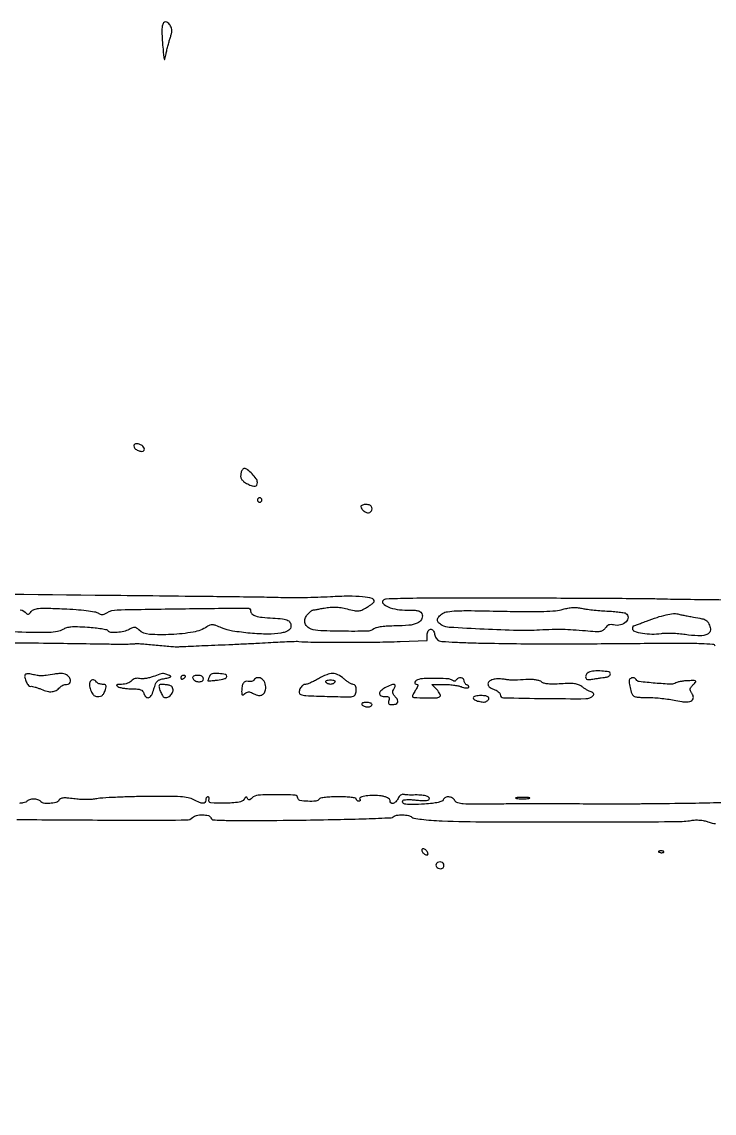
# Model space of a CAD drawing. Extents: x 0 to 5034, y 0 to 2560.
# Drawn here: x 3227.2 to 3535.2, y 2064.3 to 2549.7 of the extents above; entities that cross this region are included whole.
import ezdxf

# ---------------------------------------------------------------- set-up
doc = ezdxf.new("R2010")
doc.units = 0

msp = doc.modelspace()

# ---------------------------------------------------------------- linework, layer by layer
for points in [[(3289.717524, 2547.793554, 0.050972), (3289.557632, 2546.484878, 0.010061), (3289.558584, 2544.117481, 0.010567), (3289.674011, 2541.348132, 0.009642), (3289.908287, 2538.5, 0.001318), (3290.403256, 2533.757436, 0.089269), (3290.630022, 2532.982548, 0.705171), (3290.88028, 2533.01281, 0.007088), (3291.404958, 2535.5, -0.009328), (3291.786949, 2537.271459, -0.006162), (3292.288796, 2539.292711, -0.006202), (3292.825448, 2541.246262, -0.011947), (3293.311775, 2542.794334, 0.026496), (3293.761207, 2544.385389, 0.051391), (3293.918711, 2545.695677, 0.064471), (3293.795477, 2546.793109, 0.080714), (3293.395477, 2547.734815, 0.052987), (3292.231025, 2549.208778, 0.197596), (3291.16708, 2549.66632, 0.262036), (3290.297924, 2549.195351, 0.084761)], [(3277, 2361.035184, 0.214823), (3277.503737, 2359.916846, 0.081504), (3278.986189, 2358.983867, 0.086863), (3280.614127, 2358.609932, 0.273992), (3281.567427, 2359.109099, 0.235833), (3281.649953, 2360.019795, 0.121541), (3280.973446, 2360.97805, 0.091395), (3279.719682, 2361.71584, 0.08454), (3278.25, 2361.984687, 0.075756), (3277.772426, 2361.917887, 0.090098), (3277.367188, 2361.712087, 0.102105), (3277.096412, 2361.401906, 0.129255)], [(3324.739199, 2349.110698, 0.070736), (3324.560302, 2347.555664, 0.12795), (3324.913659, 2346.332424, 0.102642), (3325.892312, 2345.261266, 0.035369), (3327.684259, 2344.149704, 0.028961), (3329.71655, 2343.225987, 0.131426), (3330.998498, 2343.087843, 0.246838), (3331.728222, 2343.628898, 0.11267), (3332, 2344.819665, 0.15574), (3331.495958, 2346.398635, 0.035875), (3329.695098, 2348.581883, 0.035466), (3327.610634, 2350.479313, 0.168456), (3326.109025, 2351, 0.175775), (3325.737792, 2350.865332, 0.061946), (3325.345387, 2350.445018, 0.05214), (3324.99283, 2349.83374, 0.04082)], [(3332, 2337, 0.099038), (3332.076342, 2336.618362, 0.097945), (3332.29375, 2336.29375, 0.097945), (3332.618362, 2336.076342, 0.099038), (3333, 2336, 0.099038), (3333.381638, 2336.076342, 0.097945), (3333.70625, 2336.29375, 0.097945), (3333.923658, 2336.618362, 0.099038), (3334, 2337, 0.099038), (3333.923658, 2337.381638, 0.097945), (3333.70625, 2337.70625, 0.097945), (3333.381638, 2337.923658, 0.099038), (3333, 2338, 0.099038), (3332.618362, 2337.923658, 0.097945), (3332.29375, 2337.70625, 0.097945), (3332.076342, 2337.381638, 0.099038)], [(3378, 2334.122445, 0.175297), (3378.388387, 2333.048689, 0.071761), (3379.557201, 2331.99555, 0.073651), (3380.936711, 2331.340918, 0.215655), (3381.956195, 2331.472927, 0.14076), (3382.898845, 2332.510415, 0.215601), (3382.938475, 2333.705197, 0.186153), (3382.037644, 2334.653677, 0.111222), (3380.5, 2335, 0.033345), (3379.542381, 2334.936065, 0.051108), (3378.734375, 2334.742218, 0.066241), (3378.177217, 2334.459289, 0.247005)], [(3487.393021, 2287.619799, -0.00784), (3490.305904, 2287.428035, -0.01049), (3492.940361, 2287.157326, -0.007914), (3495.119748, 2286.851973, -0.099967), (3495.893776, 2286.56565, -0.258328), (3496.868131, 2284.830336, -0.207389), (3496.015209, 2282.829538, -0.129074), (3493.44497, 2281.418312, -0.123447), (3490.466435, 2281.419068, 0.057174), (3489.313457, 2281.571777, 0.093603), (3488.34514, 2281.406351, 0.093768), (3487.505012, 2280.899486, 0.057548), (3486.735071, 2280.032148, -0.092041), (3485.671799, 2278.988221, -0.112205), (3484.374094, 2278.486116, -0.052316), (3482.289235, 2278.400242, -0.007098), (3477.925495, 2278.739407, 0.006882), (3472.42185, 2279.169562, 0.011475), (3467.778085, 2279.361395, 0.01138), (3463.103467, 2279.340724, 0.00663), (3457.5, 2279.113995, -0.019602), (3447.789645, 2278.97317, -0.005749), (3432.881145, 2279.513005, -0.002374), (3417.366203, 2280.327338, -0.105068), (3414.25, 2281.178223, -0.077802), (3412.630624, 2282.361947, -0.204234), (3412.105843, 2283.670643, -0.182695), (3412.667203, 2285.064091, -0.061674), (3414.364838, 2286.503396, -0.110119), (3416.54432, 2287.325467, -0.025139), (3420.494103, 2287.686152, -0.01344), (3427.081172, 2287.777847, -0.002088), (3440.114838, 2287.554514, 0.002917), (3451.764888, 2287.374221, 0.00978), (3459.398945, 2287.449946, 0.014022), (3464.660717, 2287.752946, 0.050615), (3467.956063, 2288.375469, -0.02594), (3470.153958, 2288.903987, -0.0319), (3472.248024, 2289.157206, -0.033632), (3474.258288, 2289.135736, -0.035789), (3476.205308, 2288.842535, 0.021085), (3478.159516, 2288.48925, 0.006956), (3481.056387, 2288.131795, 0.006914), (3484.283797, 2287.824157, 0.007787)], [(3525.926261, 2284.944113, -0.012896), (3529.743802, 2284.211703, -0.085738), (3531.532389, 2283.484014, -0.13298), (3532.600567, 2282.334946, -0.047817), (3533.454747, 2280.250776, -0.217549), (3533.183142, 2278.251466, -0.185256), (3531.46297, 2276.968071, -0.08191), (3527.910281, 2276.571454, -0.023113), (3522.347099, 2277.121176, 0.014463), (3519.438937, 2277.459422, 0.012402), (3516.36289, 2277.650577, 0.012577), (3513.559465, 2277.684526, 0.034626), (3511.590398, 2277.522169, -0.040971), (3507.473265, 2277.23517, -0.038095), (3503.260756, 2277.608754, -0.036848), (3499.858133, 2278.435189, -0.325536), (3499, 2279.613544, -0.017928), (3499.019062, 2280.145005, -0.029143), (3499.077584, 2280.592728, -0.029104), (3499.160996, 2280.924325, -0.327557), (3499.264117, 2281, 0.087388), (3499.462119, 2281.034872, 0.00062), (3501.062128, 2281.618753, 0.002359), (3502.892274, 2282.299001, 0.001506), (3505.014117, 2283.106393, -0.01302), (3509.77027, 2284.791872, -0.022469), (3513.816429, 2285.909948, -0.025526), (3517.041022, 2286.475533, -0.105711), (3519, 2286.302599, 0.022647), (3519.889848, 2286.072156, 0.00361), (3521.653339, 2285.713031, 0.003992), (3523.73879, 2285.321263, 0.003487)], [(3228.726508, 2259.331027, 0.188655), (3228.514552, 2258.028675, 0.059116), (3229.166155, 2256.124377, 0.06064), (3230.207338, 2254.496092, 0.265879), (3231.235245, 2254.107988, -0.090163), (3231.93314, 2254.093244, -0.018921), (3233.124818, 2253.803135, -0.019261), (3234.500496, 2253.354635, -0.017187), (3235.891796, 2252.785914, 0.046516), (3238.466638, 2251.90555, 0.084309), (3240.681576, 2251.75411, 0.101011), (3242.546764, 2252.333723, 0.094137), (3244.089686, 2253.608065, -0.067546), (3244.669614, 2254.140987, -0.044532), (3245.45708, 2254.591119, -0.04428), (3246.31883, 2254.897682, -0.063405), (3247.122445, 2255, 0.150564), (3248.369041, 2255.384092, 0.224006), (3248.938819, 2256.351453, 0.161037), (3248.628311, 2257.691016, 0.08293), (3247.490432, 2259.007941, 0.095294), (3246.562642, 2259.518065, 0.054608), (3245.307386, 2259.777211, 0.042641), (3243.712055, 2259.791968, 0.022365), (3241.740432, 2259.552825, -0.006841), (3237.990765, 2258.979425, -0.031443), (3235.798765, 2258.814279, -0.045128), (3233.997922, 2258.954782, -0.025509), (3231.859094, 2259.430962, 0.03195), (3230.811919, 2259.649994, 0.043578), (3229.849524, 2259.703182, 0.050682), (3229.093831, 2259.601949, 0.203254)], [(3285.630441, 2258.440493, -0.027395), (3283.987122, 2257.938252, -0.02509), (3282.249951, 2257.60116, -0.025932), (3280.668866, 2257.459045, -0.071043), (3279.556238, 2257.575241, 0.063238), (3278.561413, 2257.694789, 0.068673), (3277.597053, 2257.555109, 0.071448), (3276.738767, 2257.168084, 0.078107), (3276.053352, 2256.564286, -0.09169), (3275.332451, 2255.962967, -0.042405), (3274.21775, 2255.455011, -0.040105), (3272.920178, 2255.106147, -0.044426), (3271.627555, 2254.984687, 0.010896), (3270.071544, 2254.943151, 0.124542), (3269.489306, 2254.76541, 0.473176), (3269.446521, 2254.467798, 0.064069), (3270, 2254, 0.084105), (3270.875247, 2253.623828, 0.020044), (3272.434892, 2253.310881, 0.020049), (3274.279924, 2253.092437, 0.018623), (3276.182612, 2253.015313, -0.01682), (3278.647537, 2252.924297, -0.073062), (3280.072067, 2252.611108, -0.125342), (3280.942046, 2252.000911, -0.100946), (3281.5, 2251, 0.117232), (3282.462609, 2249.396781, 0.311613), (3283.707536, 2249.154109, 0.17445), (3284.99935, 2250.374707, 0.051365), (3285.9892, 2252.959892, -0.026862), (3286.716936, 2255.180085, -0.107242), (3287.501937, 2256.367543, -0.114599), (3288.679637, 2257.081206, -0.032801), (3290.761079, 2257.614957, 0.007116), (3292.7969, 2258.026953, 0.12377), (3293.398287, 2258.325055, 0.512029), (3293.371733, 2258.647623, 0.042489), (3292.483335, 2259.08478, 0.020725), (3290.811593, 2259.659102, 0.096097), (3289.799954, 2259.758424, 0.059624), (3288.618404, 2259.503065, 0.004858)], [(3298, 2257.940983, 0.108972), (3298.078288, 2257.586039, 0.182303), (3298.29375, 2257.3746, 0.161196), (3298.6179, 2257.343488, 0.082592), (3299, 2257.5, 0.029505), (3299.382774, 2257.768994, 0.035638), (3299.70625, 2258.066025, 0.038439), (3299.934461, 2258.34829, 0.151918), (3300, 2258.559017, 0.210953), (3299.92554, 2258.727648, 0.081139), (3299.70625, 2258.870461, 0.061769), (3299.382849, 2258.967655, 0.042167), (3299, 2259, 0.105053), (3298.618444, 2258.918938, 0.099167), (3298.29375, 2258.688914, 0.09642), (3298.076123, 2258.345238, 0.093332)], [(3303.244995, 2257.75, 0.19179), (3304.163302, 2256.653351, 0.107308), (3305.860007, 2256.163801, 0.130172), (3307.392332, 2256.461336, 0.287588), (3308, 2257.430449, 0.129929), (3307.823287, 2258.099007, 0.12769), (3307.338523, 2258.598108, 0.093042), (3306.531429, 2258.902284, 0.043744), (3305.416667, 2259, 0.036811), (3304.353364, 2258.921611, 0.094051), (3303.626718, 2258.66887, 0.161977), (3303.267705, 2258.265558, 0.183088)], [(3310.627242, 2258.470992, 0.00447), (3310.386959, 2257.827689, 0.006225), (3310.184252, 2257.247418, 0.003959), (3310.024327, 2256.757808, 0.077101), (3310, 2256.600984, 0.433692), (3310.088945, 2256.517728, 0.002967), (3311.248437, 2256.601327, 0.00859), (3312.620263, 2256.732167, 0.005104), (3314.25, 2256.932772, 0.027691), (3317.468015, 2257.545153, 0.285447), (3318.369588, 2258.472562, 0.41221), (3317.810228, 2259.351404, 0.034671), (3314.877242, 2259.80278, 0.025595), (3313.140024, 2259.858746, 0.071294), (3311.938448, 2259.663206, 0.107056), (3311.133555, 2259.205588, 0.119088)], [(3330.446158, 2256.912882, -0.124377), (3330.053718, 2256.532544, -0.070674), (3329.436269, 2256.285109, -0.063462), (3328.69869, 2256.201199, -0.060649), (3327.951724, 2256.302374, 0.1463), (3326.697921, 2256.258773, 0.167961), (3325.753891, 2255.528953, 0.105788), (3325.177987, 2254.040053, 0.039591), (3325, 2251.795768, 0.024066), (3325.050571, 2250.745697, 0.239616), (3325.279922, 2250.385192, 0.282477), (3325.674796, 2250.39182, 0.031343), (3326.436078, 2250.946949, -0.065494), (3327.219043, 2251.439928, -0.099194), (3327.999747, 2251.62551, -0.088577), (3328.855311, 2251.504022, -0.043439), (3329.870336, 2251.069394, 0.049841), (3332.03574, 2250.174741, 0.135652), (3333.679687, 2250.137681, 0.175153), (3334.850376, 2250.928165, 0.096345), (3335.592615, 2252.512986, 0.135699), (3335.529358, 2255.165323, 0.143434), (3334.107056, 2257.343248, 0.20517), (3332.122286, 2257.962932, 0.232859)], [(3359.147926, 2257.487955, -0.012352), (3357.381762, 2256.535384, -0.01483), (3355.673969, 2255.730837, -0.013569), (3354.208598, 2255.139646, -0.089319), (3353.43311, 2255, 0.185934), (3352.055709, 2254.469445, 0.097193), (3350.939187, 2252.975086, 0.119302), (3350.598331, 2251.379202, 0.303137), (3351.250504, 2250.457367, 0.082054), (3353.543574, 2249.986172, 0.002637), (3363.021088, 2249.667134, 0.002532), (3372.531291, 2249.44539, 0.086463), (3374.75, 2249.790363, 0.233667), (3375.681346, 2250.722533, 0.08621), (3375.974065, 2252.609937, 0.094715), (3375.604902, 2254.367825, 0.302484), (3374.655539, 2255, -0.109401), (3373.954119, 2255.155331, -0.023915), (3372.852512, 2255.734016, -0.023819), (3371.616557, 2256.542256, -0.020879), (3370.405539, 2257.498779, 0.056569), (3367.80586, 2259.266867, 0.121899), (3365.470364, 2259.842463, 0.099747), (3362.830778, 2259.307948, 0.030183)], [(3403.75, 2257.225824, 0.095375), (3402.630641, 2256.752716, 0.171343), (3402.040978, 2255.962957, 0.303454), (3402.237983, 2255.296196, 0.175329), (3403.056704, 2255, -0.315737), (3403.327317, 2254.810193, -0.143156), (3403.356018, 2254.355897, -0.068119), (3403.089739, 2253.642663, -0.029426), (3402.556704, 2252.777494, 0.01506), (3401.960704, 2251.869579, 0.018033), (3401.457282, 2250.97946, 0.016968), (3401.08973, 2250.2082, 0.103059), (3401, 2249.777494, 0.403279), (3401.619357, 2249.134478, 0.00731), (3406.817194, 2249.015645, 0.009468), (3411.940145, 2249.070452, 0.191222), (3413.34248, 2249.675813, 0.264844), (3413.4566, 2250.092049, 0.053923), (3413.178381, 2250.835836, 0.043826), (3412.622259, 2251.736252, 0.028336), (3411.834832, 2252.675813), (3409.651372, 2255), (3414.760586, 2255, -0.017505), (3416.914989, 2254.924552, -0.015203), (3419.163207, 2254.698031, -0.015462), (3421.186323, 2254.367923, -0.04269), (3422.573589, 2253.972022, 0.027093), (3423.653643, 2253.627063, 0.036487), (3424.662712, 2253.441321, 0.039826), (3425.48013, 2253.417214, 0.196789), (3425.888688, 2253.608926, 0.160898), (3426.019138, 2253.897633, 0.158032), (3425.95324, 2254.209639, 0.113788), (3425.68334, 2254.50039, 0.063321), (3425.25, 2254.720238, -0.091153), (3424.772185, 2254.996888, -0.068411), (3424.367188, 2255.451674, -0.067172), (3424.093566, 2256.00841, -0.080841), (3424, 2256.583333, 0.208307), (3423.598159, 2257.50602, 0.162768), (3422.592905, 2257.962932, 0.136599), (3421.37289, 2257.756504, 0.145537), (3420.469989, 2256.951442, -0.103653), (3420.121293, 2256.584672, -0.132995), (3419.684013, 2256.430165, -0.116911), (3419.18487, 2256.509466, -0.069029), (3418.660972, 2256.815134, 0.151568), (3417.117496, 2257.405205, 0.009194), (3412.114195, 2257.635131, 0.014384), (3407.097497, 2257.628964, 0.04496)], [(3437.334551, 2257.279786, 0.090426), (3435.333379, 2256.522972, 0.243607), (3434.560885, 2255.265738, 0.242198), (3435.140437, 2253.903265, 0.089725), (3437.010075, 2252.846643, -0.036853), (3438.154439, 2252.350489, -0.046543), (3439.12171, 2251.722563, -0.053834), (3439.79257, 2251.063699, -0.173422), (3440, 2250.483633, 0.407318), (3441.41156, 2249.038362, 0.002937), (3459.936865, 2248.709985, 0.00397), (3478.142051, 2248.638801, 0.197865), (3481.393117, 2249.993117, 0.137377), (3481.64062, 2250.433159, 0.196194), (3481.57525, 2250.871141, 0.12545), (3481.164132, 2251.282404, 0.046164), (3480.417217, 2251.637434, -0.029924), (3479.525355, 2252.026429, -0.013759), (3478.411638, 2252.632877, -0.013571), (3477.271384, 2253.337139, -0.018279), (3476.281976, 2254.038985, 0.071022), (3474.820151, 2254.859989, 0.060353), (3473.103376, 2255.29719, 0.039032), (3470.735204, 2255.417548, 0.011046), (3467.045202, 2255.235347, -0.01169), (3463.710272, 2255.074984, -0.029922), (3461.29515, 2255.159925, -0.041843), (3459.558111, 2255.473535, -0.108035), (3458.432712, 2256.055844, 0.094228), (3457.536032, 2256.551333, 0.031713), (3456.083203, 2256.92775, 0.03021), (3454.384229, 2257.149372, 0.030134), (3452.669486, 2257.164908, -0.002013), (3447.756734, 2256.933027, -0.01235), (3445.221512, 2256.886271, -0.023039), (3443.45481, 2256.978804, -0.02432), (3441.73611, 2257.233335, 0.028603), (3440.72264, 2257.37457, 0.017682), (3439.520757, 2257.429792, 0.017719), (3438.325615, 2257.400049, 0.03023)], [(3479.25, 2260.337719, 0.093699), (3478.772041, 2260.031107, 0.065528), (3478.367188, 2259.533213, 0.063444), (3478.09336, 2258.92836, 0.074737), (3478, 2258.307261, 0.147208), (3478.212056, 2257.602612, 0.190279), (3478.76078, 2257.219016, 0.084651), (3479.81781, 2257.150066, 0.015805), (3481.75, 2257.413235, -0.00236), (3483.314058, 2257.669266, -0.00222), (3484.9125, 2257.915915, -0.002207), (3486.331304, 2258.121999, -0.007688), (3487.25, 2258.236927, 0.069784), (3487.918827, 2258.40658, 0.078501), (3488.485938, 2258.749955, 0.088759), (3488.866758, 2259.208911, 0.12961), (3489, 2259.714286, 0.364273), (3488.302201, 2260.544987, 0.027409), (3485.152072, 2260.920541, 0.033447), (3481.731941, 2260.910231, 0.078572)], [(3497.715278, 2257.381944, 0.226153), (3497.308256, 2256.233411, 0.028524), (3497.742841, 2253.562246, 0.030705), (3498.49739, 2250.935302, 0.159203), (3499.407248, 2249.755309, 0.109656), (3500.114961, 2249.472844, 0.015909), (3501.663121, 2249.271236, 0.017378), (3503.53779, 2249.153111, 0.014095), (3505.552313, 2249.153138, -0.022103), (3507.96304, 2249.114568, -0.010187), (3511.092008, 2248.861922, -0.010067), (3514.37713, 2248.462221, -0.013752), (3517.316112, 2247.961628, 0.008982), (3520.763434, 2247.340558, 0.03621), (3522.892256, 2247.15296, 0.063571), (3524.2983, 2247.310335, 0.137599), (3525.238758, 2247.838758, 0.067036), (3525.77067, 2248.536242, 0.131661), (3525.945994, 2249.206517, 0.105017), (3525.77738, 2249.977744, 0.033447), (3525.219743, 2251.019743, -0.045617), (3524.658826, 2252.132024, -0.13634), (3524.570412, 2252.971778, -0.122169), (3524.926399, 2253.792535, -0.033268), (3525.8643, 2254.8643, 0.017792), (3526.979906, 2256.062256, 0.429977), (3526.939686, 2256.471704, 0.169961), (3526.350801, 2256.669483, 0.004712), (3523.619516, 2256.609084, 0.017451), (3521.946056, 2256.497746, 0.018744), (3520.324185, 2256.271145, 0.018639), (3518.952886, 2255.973731, 0.079401), (3518.18622, 2255.641133, -0.155055), (3516.021586, 2255.064991, -0.008682), (3508.987427, 2255.522107, -0.006941), (3501.850179, 2256.210407, -0.23077), (3500.435367, 2257.104578, 0.101489), (3499.873167, 2257.701011, 0.128458), (3499.165903, 2257.964916, 0.126346), (3498.410949, 2257.851016, 0.096371)], [(3257.650987, 2256.244303, 0.16678), (3257.309008, 2254.736658, 0.05913), (3257.810604, 2252.550978, 0.059359), (3258.798872, 2250.567701, 0.185627), (3259.988545, 2249.713247, 0.076707), (3261.546456, 2249.552741, 0.138118), (3262.754357, 2249.959673, 0.118881), (3263.69036, 2250.99575, 0.048926), (3264.432606, 2252.75, 0.032813), (3264.715447, 2253.921534, 0.176106), (3264.601495, 2254.557328, 0.214112), (3264.125624, 2254.899186, 0.050319), (3263.126405, 2255, -0.045385), (3262.312307, 2255.074048, -0.045628), (3261.526445, 2255.29375, -0.049668), (3260.880336, 2255.616327, -0.114221), (3260.5, 2256, 0.103926), (3259.858119, 2256.67442, 0.130093), (3259.04789, 2256.964929, 0.142606), (3258.255027, 2256.806056, 0.134849)], [(3288.522776, 2252.820042, 0.021424), (3288.858746, 2251.860113, 0.01911), (3289.287392, 2250.894365, 0.019534), (3289.739941, 2250.056053, 0.054648), (3290.139918, 2249.522476, 0.238612), (3291.31812, 2249.092548, 0.125004), (3292.811665, 2249.667191, 0.103713), (3294.055566, 2251.007528, 0.136185), (3294.5, 2252.608986, 0.105407), (3294.306333, 2253.517442, 0.142428), (3293.766177, 2254.154807, 0.093893), (3292.774542, 2254.571232, 0.028707), (3291.160382, 2254.820042, 0.013778), (3289.155127, 2254.956584, 0.174026), (3288.443605, 2254.733231, 0.276109), (3288.215067, 2254.166376, 0.034581)], [(3366.5, 2256, -0.085235), (3366.161812, 2255.617226, -0.053414), (3365.657561, 2255.29375, -0.051777), (3365.074463, 2255.074147, -0.064269), (3364.5, 2255, -0.064269), (3363.925537, 2255.074147, -0.051777), (3363.342439, 2255.29375, -0.053414), (3362.838188, 2255.617226, -0.085235), (3362.5, 2256, -0.259199), (3362.482113, 2256.385721, -0.162984), (3362.809017, 2256.713525, -0.081563), (3363.511996, 2256.931662, -0.034543), (3364.5, 2257, -0.034543), (3365.488004, 2256.931662, -0.081563), (3366.190983, 2256.713525, -0.162984), (3366.517887, 2256.385721, -0.259199)], [(3388.68812, 2253.395603, 0.064227), (3386.890827, 2252.098784, 0.219369), (3386.361874, 2250.795628, 0.304192), (3387.053968, 2249.860049, 0.095457), (3388.864918, 2249.580874, -0.040832), (3389.906749, 2249.534756, -0.179416), (3390.443357, 2249.254772, -0.207467), (3390.622905, 2248.723139, -0.056034), (3390.446321, 2247.830874, 0.056531), (3390.274196, 2246.95659, 0.188072), (3390.438838, 2246.405571, 0.178721), (3390.941234, 2246.094127, 0.05035), (3391.873595, 2246, 0.074316), (3393.563322, 2246.252543, 0.223944), (3394.403994, 2247.016057, 0.223991), (3394.349663, 2248.150263, 0.074343), (3393.333659, 2249.523484, -0.039947), (3392.525843, 2250.471833, -0.122293), (3392.213048, 2251.249734, -0.128651), (3392.3082, 2252.059592, -0.046382), (3392.832941, 2253.104104, 0.103909), (3393.307145, 2254.39848, 0.436023), (3392.845096, 2254.971912, 0.122758), (3391.35826, 2254.710436, 0.019599)], [(3428, 2249.019052, 0.287015), (3428.541392, 2248.153602, 0.049293), (3430.442915, 2247.450244, 0.049442), (3432.560187, 2247.115127, 0.15414), (3433.943165, 2247.464874, 0.11321), (3434.883587, 2248.393401, 0.346225), (3434.799661, 2249.227242, 0.162422), (3433.651387, 2249.82773, 0.039973), (3431.5, 2250, 0.026502), (3430.158854, 2249.928864, 0.041844), (3429.028125, 2249.711847, 0.05105), (3428.230397, 2249.397589, 0.280398)], [(3378.5, 2246, 0.111412), (3378.876024, 2245.616444, 0.050262), (3379.50665, 2245.29375, 0.046318), (3380.270704, 2245.074077, 0.046881), (3381.059017, 2245, 0.049547), (3381.801778, 2245.073784, 0.069539), (3382.429836, 2245.29375, 0.089706), (3382.852535, 2245.618213, 0.186414), (3383, 2246, 0.230178), (3382.813779, 2246.383082, 0.073461), (3382.248289, 2246.70625, 0.055981), (3381.420991, 2246.926934, 0.037227), (3380.440983, 2247, 0.035659), (3379.479336, 2246.931329, 0.083483), (3378.794783, 2246.712684, 0.1651), (3378.478234, 2246.384801, 0.253782)], [(3447.25, 2204.283746, 0.023547), (3448.502218, 2204.153981, 0.014044), (3450, 2204.111902, 0.014044), (3451.497782, 2204.153981, 0.023547), (3452.75, 2204.283746, 0.124239), (3453.112409, 2204.435926, 0.664672), (3453.076562, 2204.577962, 0.03126), (3451.97062, 2204.675363, 0.006336), (3450, 2204.700336, 0.006336), (3448.02938, 2204.675363, 0.03126), (3446.923438, 2204.577962, 0.664672), (3446.887591, 2204.435926, 0.124239)], [(3405.1875, 2180.9375, 0.068635), (3405.45155, 2180.402945, 0.04742), (3405.882031, 2179.882031, 0.04742), (3406.402945, 2179.45155, 0.068635), (3406.9375, 2179.1875, 0.08306), (3407.420316, 2179.111558, 0.196386), (3407.75, 2179.25, 0.196386), (3407.888442, 2179.579684, 0.08306), (3407.8125, 2180.0625, 0.068635), (3407.54845, 2180.597055, 0.04742), (3407.117969, 2181.117969, 0.04742), (3406.597055, 2181.54845, 0.068635), (3406.0625, 2181.8125, 0.08306), (3405.579684, 2181.888442, 0.196386), (3405.25, 2181.75, 0.196386), (3405.111558, 2181.420316, 0.08306)], [(3510.8125, 2180.316886, 0.051402), (3511.359369, 2180.160852, 0.05415), (3511.916927, 2180.123424, 0.060344), (3512.402231, 2180.202593, 0.126455), (3512.729167, 2180.395833, 0.296942), (3512.77538, 2180.614691, 0.208169), (3512.592839, 2180.799335, 0.077125), (3512.112848, 2180.910055, 0.028489), (3511.416667, 2180.921053, 0.018894), (3510.670344, 2180.862007, 0.168741), (3510.37858, 2180.720685, 0.470617), (3510.395823, 2180.538436, 0.054073)], [(3411.693853, 2175.36052, 0.194761), (3411.381568, 2174.62332, 0.172865), (3411.649978, 2173.830294, 0.128462), (3412.462204, 2173.217225, 0.098073), (3413.559017, 2173, 0.103216), (3414.108867, 2173.114729, 0.098834), (3414.576711, 2173.440625, 0.096907), (3414.890211, 2173.927451, 0.095012), (3415, 2174.5, 0.179946), (3414.664381, 2175.40236, 0.15216), (3413.79511, 2175.94328, 0.132661), (3412.672804, 2175.933008, 0.128822)]]:
    msp.add_lwpolyline(points, format="xyb", close=True)
for points in [[(3549.75898, 2292.385684, -0.000297), (3521.114575, 2292.717168, -0.0039), (3510.5, 2292.929122, 0.004925), (3503.730058, 2293.050421, 0.000563), (3488.462429, 2293.15639, 0.000529), (3467.02453, 2293.258381, 0.000187), (3436.300391, 2293.360595, 0.001236), (3413.517435, 2293.371562, 0.004802), (3399.408327, 2293.207953, 0.002372), (3389.351193, 2292.946975, 0.190906), (3387.935489, 2292.335098, 0.412892), (3387.93198, 2290.888498, 0.103237), (3390.11654, 2289.443666, 0.056755), (3394.108891, 2288.35934, 0.037972), (3398.833709, 2288, -0.010382), (3402.142574, 2287.931285, -0.065056), (3403.805784, 2287.643289, -0.138461), (3404.737977, 2287.037122, -0.116343), (3405.291709, 2285.992503, -0.203754), (3404.969675, 2283.80593, -0.155979), (3403.122687, 2282.20841, -0.077181), (3399.404944, 2281.260788, -0.022894), (3393.527494, 2280.968197, 0.012177), (3390.071804, 2280.870325, 0.020679), (3387.192546, 2280.598821, 0.022782), (3384.970432, 2280.192337, 0.106227), (3383.797937, 2279.643006, -0.160001), (3380.8505, 2278.625227, -0.006918), (3369.769819, 2278.610355, -0.00856), (3358.874143, 2278.933101, -0.111626), (3354.994604, 2280.002888, -0.121684), (3353.64533, 2281.219091, -0.133098), (3353.074336, 2282.88392, -0.121655), (3353.402901, 2284.727623, -0.091988), (3354.571429, 2286.428571, -0.008656), (3355.194717, 2287.030646, -0.012552), (3355.767049, 2287.538393, -0.008181), (3356.257536, 2287.938456, -0.168531), (3356.434939, 2288, 0.043849), (3356.654949, 2288.019332, 0.0005), (3358.108198, 2288.278206, 0.001534), (3359.785865, 2288.584104, 0.001), (3361.720983, 2288.947086, -0.024506), (3364.353878, 2289.313873, -0.032823), (3366.763401, 2289.371216, -0.032093), (3369.201615, 2289.111809, -0.021944), (3371.923983, 2288.520053, 0.013499), (3375.079429, 2287.778154, 0.069911), (3376.862854, 2287.663265, 0.087235), (3378.421876, 2288.060173, 0.027438), (3380.56651, 2289.171743, 0.014778), (3381.881861, 2290.00117, 0.021203), (3382.991412, 2290.817919, 0.017825), (3383.830898, 2291.54328, 0.208587), (3384, 2291.930995, 0.348045), (3383.002408, 2293.190527, 0.032332), (3378.814377, 2293.894027, 0.027477), (3372.699188, 2294.180697, 0.011684), (3364.5, 2293.92265, -0.005184), (3358.864245, 2293.671921, -0.003925), (3352.675, 2293.509472, -0.003968), (3346.86111, 2293.448689, -0.009205), (3342.5, 2293.518001, 0.005344), (3332.516783, 2293.753781, 0.000406), (3305.53633, 2294.080598, 0.000278), (3259.824241, 2294.571739, 0.000033), (3158.5, 2295.597311, -0.00037)], [(3166.444812, 2274.213794, -0.000082), (3203.368993, 2273.783263, -0.000271), (3239.061734, 2273.341897, -0.000618), (3266, 2272.960906, 0.002665), (3270.095713, 2272.919751, 0.003873), (3273.709375, 2272.930692, 0.001978), (3276.770426, 2272.975781, 0.064916), (3277.5, 2273.084803, -0.082443), (3278.206823, 2273.165353, -0.003574), (3280.703125, 2273.019926, -0.006004), (3283.670876, 2272.789926, -0.004237), (3287, 2272.463208, 0.003475), (3290.364915, 2272.1278, 0.004553), (3293.44375, 2271.87076, 0.003376), (3296.023675, 2271.696521, 0.042379), (3297, 2271.719982, -0.015326), (3298.069082, 2271.803628, -0.000511), (3302.31875, 2272.000995, -0.00097), (3307.33559, 2272.219099, -0.000675), (3313, 2272.446681, 0.001374), (3319.319181, 2272.709419, 0.001009), (3326.325, 2273.034168, 0.001019), (3332.954381, 2273.368426, 0.002269), (3338, 2273.656105, -0.002835), (3342.167254, 2273.888965, -0.00364), (3346.003125, 2274.053509, -0.002806), (3349.217834, 2274.149908, -0.031194), (3350.5, 2274.101161, 0.023183), (3355.742169, 2273.817749, 0.001642), (3370.392124, 2273.753726, 0.002532), (3385.147894, 2273.812429, 0.007062), (3395.5, 2274.052297), (3407.5, 2274.5), (3407.518901, 2277, -0.113546), (3407.933043, 2278.739858, -0.25791), (3409.008649, 2279.485504, -0.271002), (3410.164586, 2278.958248, -0.118568), (3410.808471, 2277.334551, 0.06337), (3411.051805, 2276.448673, 0.050669), (3411.523215, 2275.577272, 0.052218), (3412.138281, 2274.849239, 0.083918), (3412.808471, 2274.393168, 0.093259), (3414.095848, 2274.072525, 0.002319), (3420.171863, 2273.747248, 0.004921), (3427.330392, 2273.467891, 0.003323), (3435.5, 2273.283901, 0.001237), (3451.18399, 2273.073745, 0.002655), (3463.277899, 2273.00584, 0.001796), (3477.949366, 2273.054087, 0.00031), (3505.739104, 2273.262544, -0.001644), (3521.311535, 2273.337804, -0.009827), (3529.426828, 2273.190836, -0.010333), (3534.488235, 2272.894777, -0.289016), (3535.500627, 2272.138184, 0.165152)], [(3226.540226, 2288.073134, -0.221199), (3229.269003, 2286.557957, 0.150495), (3229.695385, 2286.238163, 0.17422), (3230.20063, 2286.238271, 0.105738), (3230.786886, 2286.602472, 0.037864), (3231.44549, 2287.340594, -0.134347), (3232.744742, 2288.330066, -0.074338), (3234.697823, 2288.798442, -0.029465), (3238.138929, 2288.895001, -0.003346), (3245.920766, 2288.602641, -0.007315), (3251.329327, 2288.283856, -0.011847), (3255.914556, 2287.836785, -0.010395), (3259.53918, 2287.319796, -0.09927), (3260.994279, 2286.7715, 0.040964), (3262.104262, 2286.19875, 0.099665), (3263.003686, 2286.02035, 0.099051), (3263.905526, 2286.203468, 0.040137), (3265.024222, 2286.783054, -0.135209), (3269.644727, 2288.159153, -0.002009), (3298.182588, 2288.634497, -0.001075), (3327.636904, 2288.943408, -0.416657), (3329, 2287.591628, 0.218778), (3329.581769, 2286.325682, 0.101436), (3331.199167, 2285.427171, 0.051611), (3334.103818, 2284.83302, 0.013586), (3338.843757, 2284.493687, -0.018337), (3343.230153, 2284.137754, -0.089918), (3345.597931, 2283.413114, -0.186629), (3346.681474, 2282.191165, -0.137526), (3346.833015, 2280.371433, -0.126746), (3346.424846, 2279.509802, -0.086264), (3345.594085, 2278.804153, -0.061371), (3344.300534, 2278.24277, -0.027324), (3342.489235, 2277.814393, -0.047853), (3336.752714, 2277.34313, -0.018463), (3328.76922, 2277.747337, -0.017889), (3320.971071, 2278.713617, -0.061881), (3316.093983, 2280.130108, 0.013861), (3313.572345, 2281.133032, 0.068574), (3312.082902, 2281.456559, 0.106141), (3310.88803, 2281.294832, 0.058571), (3309.563643, 2280.633658, -0.102304), (3303.504022, 2278.240434, -0.031123), (3293.643702, 2277.151214, -0.028489), (3283.945629, 2277.240147, -0.168498), (3279.33845, 2279.18799, 0.038171), (3278.237337, 2280.038247, 0.130478), (3277.386165, 2280.321972, 0.115777), (3276.447278, 2280.162482, 0.026984), (3275, 2279.458459, -0.069437), (3272.597798, 2278.53212, -0.041199), (3269.556424, 2278.081646, -0.038669), (3266.778338, 2278.116668, -0.236074), (3265.593293, 2278.849049, 0.20987), (3265.07116, 2279.208938, 0.007959), (3262.686719, 2279.627656, 0.013128), (3259.781719, 2280.012351, 0.008738), (3256.435445, 2280.307345, 0.008363), (3251.946221, 2280.54878, 0.030165), (3249.083217, 2280.48204, 0.048033), (3247.064805, 2280.115565, 0.076257), (3245.469848, 2279.388287, -0.102174), (3243.07037, 2278.439911, -0.034869), (3239.327209, 2278.052814, -0.01495), (3232.820104, 2278.030425, -0.001669), (3218, 2278.472122, 0.003152)], [(3539.734283, 2202.445212, -0.007161), (3526.843745, 2202.062228, -0.00258), (3508.5, 2201.874719, 0.001762), (3506.402372, 2201.856709, 0.001595), (3504.234375, 2201.823534, 0.001597), (3502.293538, 2201.781441, 0.005112), (3501, 2201.736017, -0.009752), (3497.93265, 2201.656795, -0.002298), (3492.80434, 2201.647964, -0.001513), (3485.013107, 2201.693921, -0.000357), (3472, 2201.819342, 0.002087), (3464.786339, 2201.863903, 0.001097), (3455.818452, 2201.862194, 0.001091), (3446.630577, 2201.820241, 0.001678), (3438.679837, 2201.739899, -0.002324), (3428.166817, 2201.647246, -0.021083), (3423.581083, 2201.821563, -0.051616), (3421.092087, 2202.282962, -0.195972), (3419.880146, 2203.25, 0.129373), (3418.740392, 2204.431067, 0.118414), (3417.128021, 2204.94782, 0.134908), (3415.611793, 2204.650276, 0.187765), (3414.690904, 2203.636893, -0.211885), (3414.048386, 2202.992578, -0.03731), (3412.37308, 2202.484214, -0.028288), (3409.873618, 2202.071951, -0.010604), (3406.333915, 2201.76785, -0.008286), (3400.927808, 2201.508588, -0.044609), (3397.990937, 2201.678562, -0.150212), (3396.755753, 2202.267877, -0.359658), (3396.626637, 2203.204903, -0.211169), (3397.174968, 2203.580841, -0.03201), (3398.525987, 2203.744812, -0.029093), (3400.332121, 2203.742305, -0.016187), (3402.524824, 2203.540165, 0.015847), (3404.766485, 2203.331979, 0.030867), (3406.562133, 2203.333415, 0.036342), (3407.877884, 2203.512351, 0.205158), (3408.444828, 2203.91073, 0.397064), (3408.280633, 2204.710976, 0.088061), (3406.888905, 2205.36076, 0.05033), (3404.497119, 2205.748138, 0.026906), (3401.5, 2205.766701, -0.014834), (3400.244091, 2205.744167, -0.013579), (3398.951376, 2205.794455, -0.013729), (3397.800103, 2205.902408, -0.04251), (3397.0366, 2206.061888, 0.143659), (3396.390237, 2206.065457, 0.087663), (3395.699508, 2205.727763, 0.072879), (3395.055503, 2205.096885, 0.055857), (3394.549471, 2204.25, -0.080123), (3393.577112, 2202.787974, -0.14642), (3392.354089, 2202.066091, -0.268379), (3391.415772, 2202.337899, -0.19347), (3391, 2203.372192, 0.20933), (3390.737321, 2203.972126, 0.068162), (3389.926323, 2204.538082, 0.050546), (3388.687174, 2205.021786, 0.028155), (3387.102298, 2205.367651, 0.039331), (3383.732378, 2205.637626, 0.03912), (3380.355564, 2205.377507, 0.046933), (3377.880407, 2204.748457, 0.477424), (3377.575248, 2203.878246, -0.097952), (3377.700663, 2203.54332, -0.175368), (3377.647504, 2203.257985, -0.170164), (3377.421803, 2203.066991, -0.091554), (3377.059017, 2203, -0.093332), (3376.654762, 2203.076123, -0.09642), (3376.311086, 2203.29375, -0.099167), (3376.081062, 2203.618444, -0.105053), (3376, 2204, 0.358465), (3375.659946, 2204.413371, 0.017187), (3373.764754, 2204.718518, 0.020605), (3371.231142, 2204.93201, 0.010716), (3368.059017, 2205, 0.011753), (3364.971513, 2204.927415, 0.017326), (3362.26915, 2204.70625, 0.012687), (3360.087271, 2204.395032, 0.215801), (3359.5, 2204, -0.234243), (3358.019694, 2203.07803, -0.034311), (3354.378683, 2202.975144, -0.034089), (3350.858117, 2203.35862, -0.363371), (3350, 2204.383483, 0.399033), (3348.746413, 2205.704155, 0.012285), (3340.550414, 2205.929917, 0.015237), (3332.399258, 2205.705681, 0.183888), (3329.586943, 2204.444086, -0.027777), (3328.850346, 2203.785079, -0.145918), (3328.352432, 2203.583587, -0.2397), (3327.967671, 2203.735388, -0.081714), (3327.638398, 2204.258929, 0.075987), (3327.336582, 2204.751156, 0.279483), (3327.004713, 2204.862614, 0.167293), (3326.614564, 2204.622034, 0.029265), (3326.09965, 2203.913143, -0.227325), (3323.888694, 2202.545229, -0.021992), (3317.418925, 2202.136924, -0.022962), (3311.238069, 2202.303019, -0.503076), (3310.405425, 2203.614137, 0.061127), (3310.53765, 2204.144557, 0.107293), (3310.496482, 2204.592903, 0.150554), (3310.293165, 2204.887429, 0.168502), (3309.968615, 2205, 0.152681), (3309.599211, 2204.884506, 0.098158), (3309.284531, 2204.559375, 0.08088), (3309.07223, 2204.073532, 0.062722), (3309, 2203.5, -0.162315), (3308.66028, 2202.481085, -0.2445), (3307.83374, 2202.084305, -0.094682), (3306.302176, 2202.428131, -0.01782), (3303.70034, 2203.669812, 0.071555), (3301.238042, 2204.535388, 0.031408), (3297.803652, 2204.992703, 0.017056), (3292.45238, 2205.182621, 0.003251), (3282.712481, 2205.132599, 0.003908), (3275.583649, 2204.993892, 0.00468), (3268.87405, 2204.748006, 0.004043), (3263.227472, 2204.442359, 0.030641), (3260.581147, 2204.114062, -0.031146), (3258.50127, 2203.858164, -0.014635), (3255.792264, 2203.774484, -0.014439), (3252.939279, 2203.852288, -0.019687), (3250.378393, 2204.097624, 0.010511), (3247.324066, 2204.446894, 0.047584), (3245.532895, 2204.442845, 0.091928), (3244.416571, 2204.120996, 0.150253), (3243.710038, 2203.44635, -0.206732), (3242.408577, 2202.451065, -0.047746), (3239.617407, 2202.029986, -0.047629), (3236.815259, 2202.144584, -0.223924), (3235.5, 2203, 0.128561), (3235.096789, 2203.384387, 0.04604), (3234.363811, 2203.70625, 0.041947), (3233.457084, 2203.926129, 0.038534), (3232.5, 2204, 0.038534), (3231.542916, 2203.926129, 0.041947), (3230.636189, 2203.70625, 0.04604), (3229.903211, 2203.384387, 0.128561), (3229.5, 2203, -0.181612), (3228.996461, 2202.610882, -0.026856), (3227.727547, 2202.29375, -0.027369), (3226.12083, 2202.073087, -0.020443)], [(3224.943343, 2194.936252, 0.003316), (3260.863544, 2194.667325, 0.000519), (3300.551991, 2194.674633, 0.198328), (3303.147433, 2195.75, -0.143569), (3304.905389, 2196.708512, -0.059082), (3307.632849, 2196.971068, -0.060599), (3310.190395, 2196.602545, -0.239485), (3311.335006, 2195.569371, 0.295573), (3312.473817, 2194.739731, 0.00793), (3318.9658, 2194.486626, 0.007829), (3329.576421, 2194.407581, 0.001075), (3351.691995, 2194.636658, 0.002065), (3367.330931, 2194.896865, 0.00358), (3380.319378, 2195.259678, 0.000776), (3391.530271, 2195.670599, 0.18663), (3392.45, 2196.067287, -0.158293), (3393.920717, 2196.800052, -0.04226), (3396.565083, 2196.968952, -0.042447), (3399.21067, 2196.688724, -0.149863), (3400.703466, 2195.896534, 0.160217), (3401.629448, 2195.428886, 0.008033), (3405.037969, 2194.969868, 0.011958), (3409.24378, 2194.573861, 0.00761), (3414.153466, 2194.304812, 0.009), (3434.125961, 2193.874833, 0.001308), (3474.76783, 2193.837926, 0.000439), (3518.626359, 2193.95138, 0.040999), (3524.965464, 2194.494165, -0.033931), (3526.813609, 2194.678725, -0.028064), (3528.792268, 2194.630403, -0.028411), (3530.72173, 2194.363739, -0.038226), (3532.420748, 2193.892498, 0.023267), (3534.342829, 2193.296981, 0.066198), (3535.731362, 2193.127127, 0.078093)]]:
    msp.add_lwpolyline(points, format="xyb")

doc.saveas('drawing.dxf')
